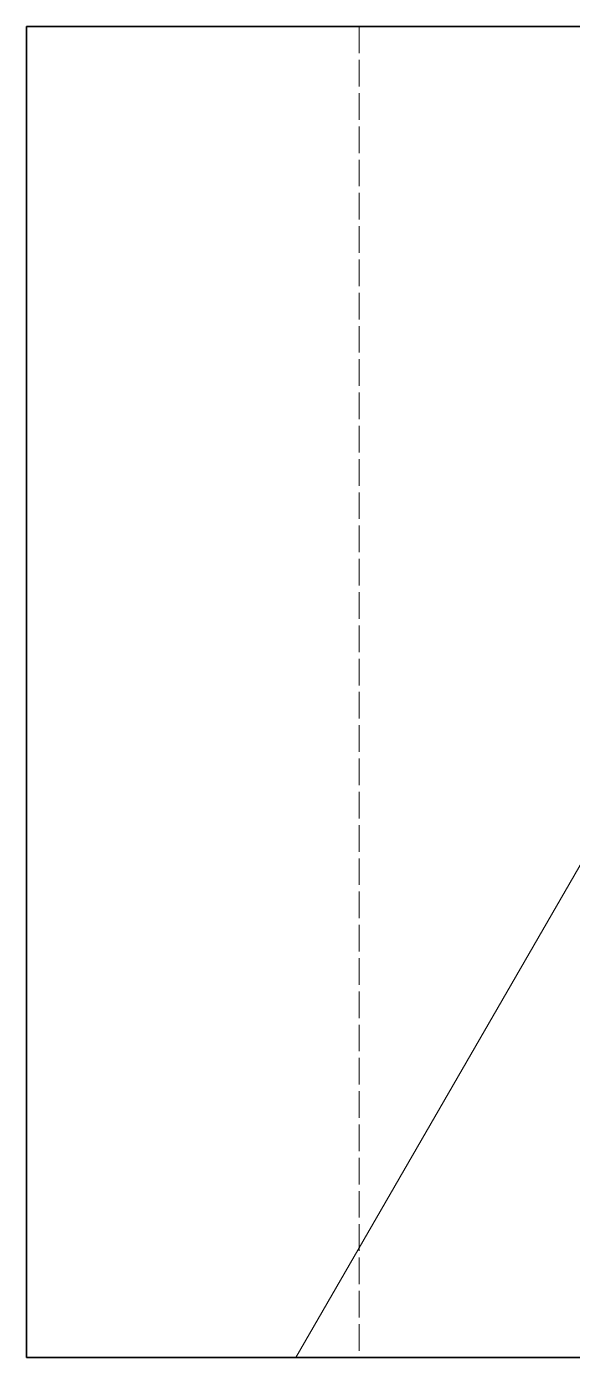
# Model space of a CAD drawing. Header units: millimetres. Extents: x 2113 to 34376, y 2901 to 25715.
# Drawn here: x 13958.06 to 13966.27, y 12344.22 to 12364.22 of the extents above; entities that cross this region are included whole.
import ezdxf

# ---------------------------------------------------------------- set-up
doc = ezdxf.new("R2010")
doc.units = ezdxf.units.MM
doc.linetypes.add('DASHED', pattern=[15, 12, -3])

# ---------------------------------------------------------------- blocks, each defined once
blk = doc.blocks.new('A$C55E021B5')
at = {"color": 7, "lineweight": 35}
for p, q in [((1070.345, 990.5), (650.345, 990.5)), ((1070.345, 970.5), (650.345, 970.5))]:
    blk.add_line(p, q, dxfattribs=at)
at = {"color": 7, "lineweight": 13, "ltscale": 0.03849}
blk.add_line((1066.298, 970.5), (1054.751, 990.5), dxfattribs=at)
at = {"color": 7, "linetype": 'DASHED', "lineweight": 13, "ltscale": 0.033334}
blk.add_line((1065.345, 990.5), (1065.345, 970.5), dxfattribs=at)
at = {"color": 7, "lineweight": 35, "ltscale": 0.033334}
blk.add_line((1070.345, 970.5), (1070.345, 990.5), dxfattribs=at)
blk = doc.blocks.new('1')
at = {"xscale": -1}
blk.add_blockref('A$C55E021B5', (15028.409, 11373.725), dxfattribs=at)

msp = doc.modelspace()

# ---------------------------------------------------------------- block references
msp.add_blockref('1', (0, 0))

doc.saveas('drawing.dxf')
